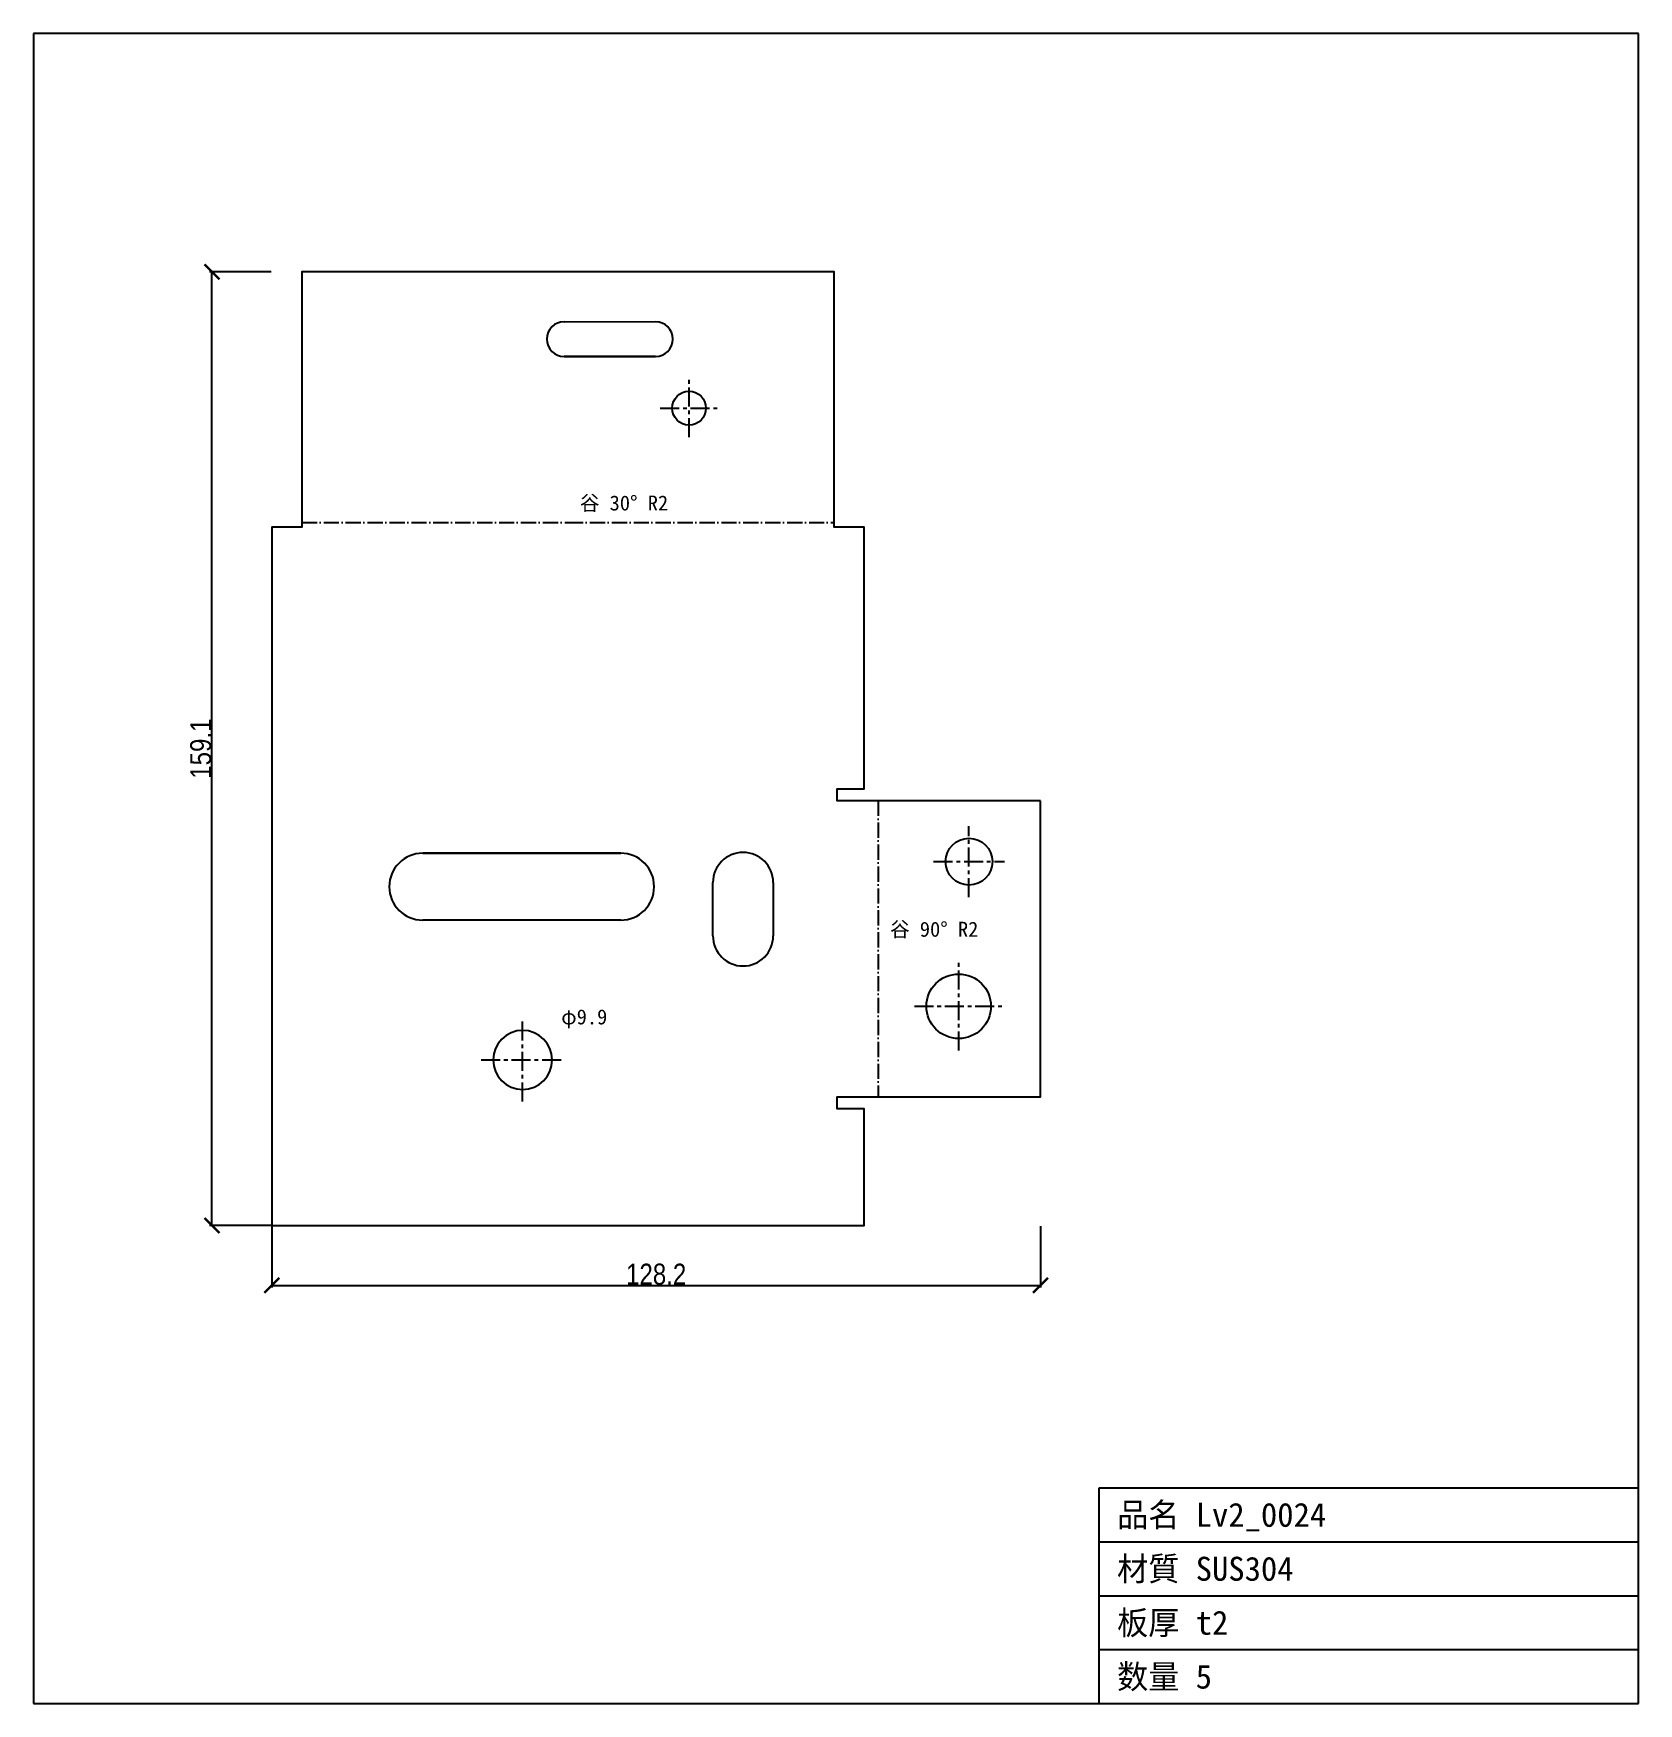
# Model space of a CAD drawing. Header units: millimetres. Extents: x -40 to 228, y -80 to 199.
import ezdxf

# ---------------------------------------------------------------- set-up
doc = ezdxf.new("R2010")
doc.units = ezdxf.units.MM
doc.linetypes.add('CENTER', pattern=[5.08, 3.175, -0.635, 0.635, -0.635])
doc.linetypes.add('DASHDOT', pattern=[3.556, 2.54, -0.508, 0, -0.508])
for name, color, linetype in [('11', 7, 'Continuous'), ('12', 7, 'Continuous'), ('17', 7, 'Continuous'), ('19', 7, 'Continuous'), ('7', 7, 'Continuous'), ('8', 7, 'Continuous')]:
    doc.layers.add(name, color=color, linetype=linetype)
doc.styles.add('OpenSansCondensed-Light', font='OpenSansCondensed-Light.ttf')
doc.dimstyles.new('EZDXF', dxfattribs={"dimtxt": 0.25, "dimasz": 0.175, "dimexe": 0.375, "dimexo": 0.125, "dimgap": 0.1, "dimtad": 1, "dimlfac": 100, "dimzin": 12, "dimdsep": 46, "dimtxsty": 'OpenSansCondensed-Light', "dimblk": 'ARCHTICK', "dimcen": 2.5, "dimazin": 3, "dimtfac": 0.5, "dimtmove": 2, "dimatfit": 3})

# ---------------------------------------------------------------- blocks, each defined once
blk = doc.blocks.new('_ARCHTICK')
at = {"color": 0, "linetype": 'BYBLOCK', "const_width": 0.15}
blk.add_lwpolyline([(-0.5, -0.5), (0.5, 0.5)], dxfattribs=at)

msp = doc.modelspace()

# ---------------------------------------------------------------- linework, layer by layer
at = {"layer": '11', "color": 3, "linetype": 'DASHDOT'}
for p, q in [((5, 117.29), (49.4, 117.29)), ((49.4, 117.29), (93.79, 117.29)), ((101.15, 70.86), (101.15, 21.48))]:
    msp.add_line(p, q, dxfattribs=at)
at = {"layer": '12', "color": 1, "linetype": 'CENTER'}
for p, q in [((69.6, 131.54), (69.6, 141.18)), ((64.78, 136.36), (74.42, 136.36)), ((116.3, 54.79), (116.3, 66.61)), ((110.39, 60.7), (122.21, 60.7)), ((114.58, 29.19), (114.58, 43.96)), ((107.19, 36.57), (121.96, 36.57)), ((41.84, 20.69), (41.84, 34.55)), ((34.91, 27.62), (48.77, 27.62))]:
    msp.add_line(p, q, dxfattribs=at)
at = {"layer": '17', "color": 7, "linetype": 'CONTINUOUS'}
for p, q in [((228, 198.89), (-39.78, 198.89)), ((-39.78, 198.89), (-39.78, -79.78)), ((228, -79.78), (228, 198.89)), ((138, -79.78), (138, -43.78)), ((138, -43.78), (228, -43.78)), ((138, -52.78), (228, -52.78)), ((138, -61.78), (228, -61.78)), ((138, -70.78), (228, -70.78)), ((-39.78, -79.78), (228, -79.78))]:
    msp.add_line(p, q, dxfattribs=at)
at = {"layer": '7', "color": 7, "linetype": 'CONTINUOUS'}
for p, q in [((48.76, 150.79), (64.01, 150.8)), ((64.01, 144.99), (48.76, 145)), ((48.76, 144.99), (64.01, 144.99)), ((25.17, 62.1), (58.2, 62.1)), ((58.2, 62.1), (25.17, 62.1)), ((73.57, 48.33), (73.57, 57.2)), ((83.65, 57.2), (83.65, 48.33)), ((37.73, 50.94), (25.17, 50.94)), ((58.2, 50.94), (37.73, 50.94))]:
    msp.add_line(p, q, dxfattribs=at)
msp.add_lwpolyline([(128.23, 70.86), (94.29, 70.86), (94.29, 72.86), (98.79, 72.86), (98.79, 116.5), (93.79, 116.5), (93.79, 159.11), (5, 159.11), (5, 116.5), (0, 116.5), (0, 0), (98.79, 0), (98.79, 19.48), (94.29, 19.48), (94.29, 21.48), (128.23, 21.48)], close=True, dxfattribs=at)
for centre, radius in [((69.6, 136.36), 2.82), ((116.3, 60.7), 3.91), ((114.58, 36.57), 5.38)]:
    msp.add_circle(centre, radius, dxfattribs=at)
for centre, radius, start, end in [((48.76, 147.89), 2.9, 90, -90), ((64.01, 147.89), 2.9, -90, 90), ((25.17, 56.52), 5.58, 90, -90), ((58.2, 56.52), 5.58, -90, 90), ((78.61, 57.2), 5.04, 0, 180), ((78.61, 48.33), 5.04, 180, 0), ((41.84, 27.62), 4.93, 0, 180), ((41.84, 27.62), 4.93, 180, 0)]:
    msp.add_arc(centre, radius, start, end, dxfattribs=at)

# ---------------------------------------------------------------- texts
at = {"layer": '8', "color": 2}
for s, height, p in [('谷 30° R2', 2.5, (51.4, 119.29)), ('谷 90° R2', 2.5, (103.15, 48.17)), ('φ9.9', 2.5, (48.27, 33.55)), ('品名 Lv2_0024', 4, (141, -50.28)), ('材質 SUS304', 4, (141, -59.28)), ('板厚 t2', 4, (141, -68.28)), ('数量 5', 4, (141, -77.28))]:
    msp.add_text(s, height=height, dxfattribs=at).set_placement(p)

# ---------------------------------------------------------------- dimensions: what is measured, and where the dimension line sits
at = {"layer": '19', "color": 8}
msp.add_linear_dim(base=(-10, 0), p1=(0, 0), p2=(0, 159.11), angle=90, dimstyle='EZDXF', override={"dimtxt": 3.5, "dimasz": 2.5, "dimdec": 1, "dimlfac": 1}, dxfattribs=at).render()
msp.add_linear_dim(base=(0, -10), p1=(0, 0), p2=(128.23, 0), dimstyle='EZDXF', override={"dimtxt": 3.5, "dimasz": 2.5, "dimdec": 1, "dimlfac": 1}, dxfattribs=at).render()

doc.saveas('drawing.dxf')
